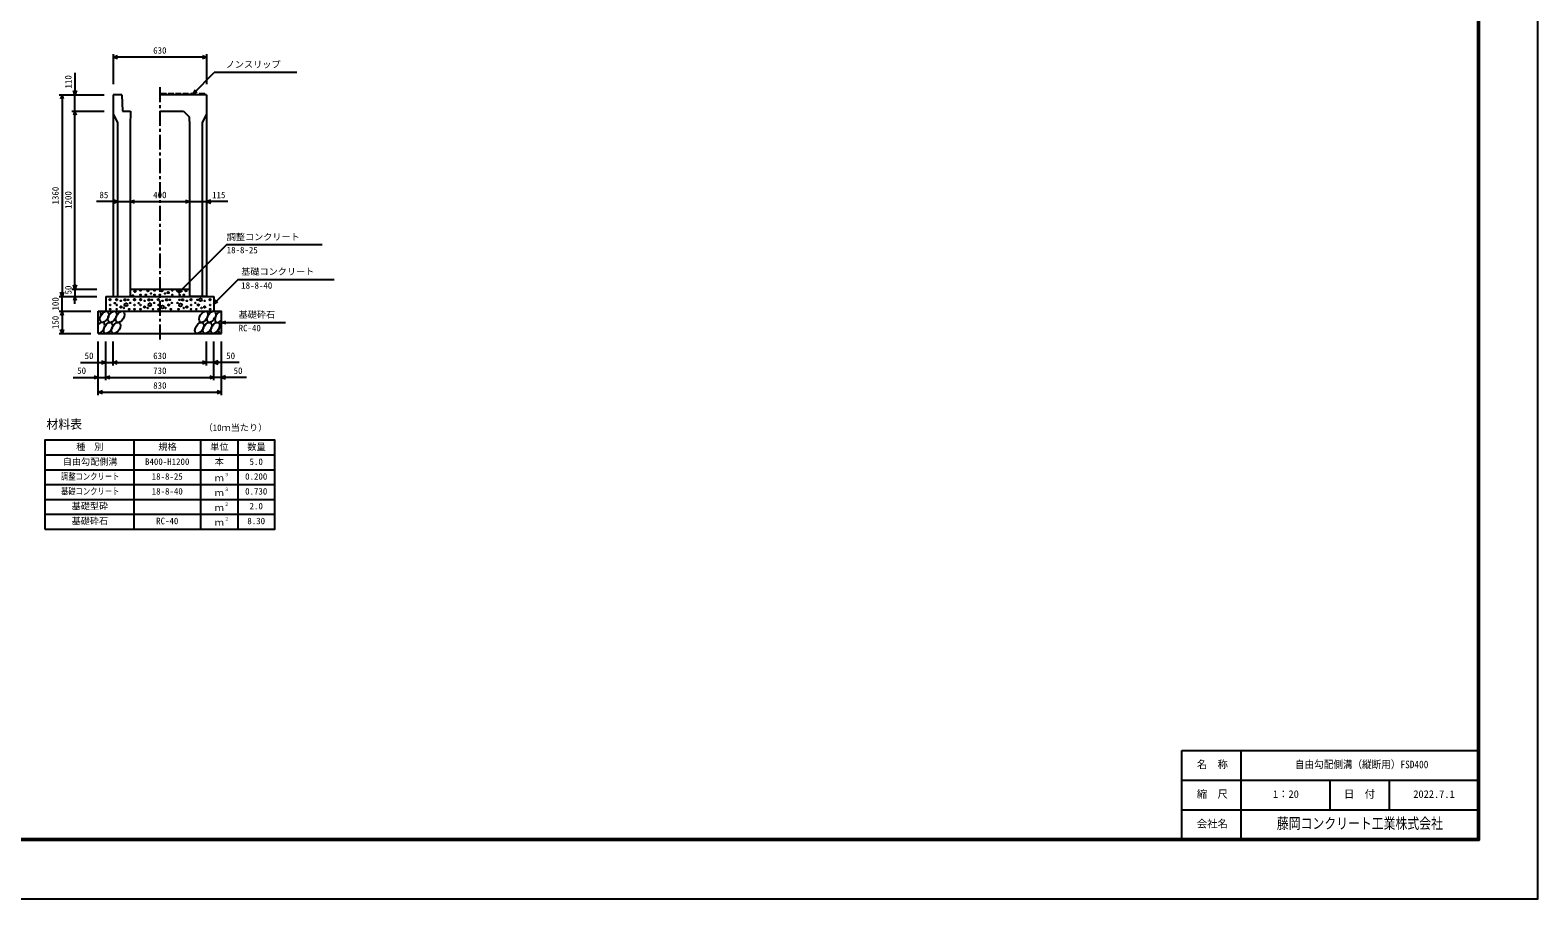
# Model space of a CAD drawing. Units: millimetres, scale not verified. Extents: x -16800 to 16800, y -5940 to 5940.
# Drawn here: x 6632 to 16800, y -5940 to -84 of the extents above; entities that cross this region are included whole.
import ezdxf
from ezdxf.enums import TextEntityAlignment as Align

# ---------------------------------------------------------------- set-up
doc = ezdxf.new("R2010")
doc.units = ezdxf.units.MM
doc.header["$LTSCALE"] = 20
doc.header["$PDMODE"] = 32
doc.header["$PDSIZE"] = 10
doc.linetypes.add('CHAIN1', pattern=[8, 5, -1, 1, -1])
for name, color, linetype, lineweight in [('0-0_DIM', 7, 'Continuous', 25), ('0-1_Defpoints', 5, 'Continuous', 25), ('0-2_HATCH', 6, 'Continuous', 25), ('0-3_HYO', 3, 'Continuous', 25), ('0-4_HYO2', 4, 'Continuous', 25), ('0-5_OUTLINE', 3, 'Continuous', 25), ('0-6_TXT', 7, 'Continuous', 25), ('0-7_WAKU', 3, 'Continuous', 25), ('0-8_WAKU-LINE', 7, 'Continuous', 25)]:
    doc.layers.add(name, color=color, linetype=linetype, lineweight=lineweight)
doc.layers.add('0-9_WAKU-TXT', color=7, linetype='Continuous')
doc.layers.add('0-A__0-0_', color=4, linetype='Continuous')
doc.styles.add('ＭＳ ゴシック', font='')
doc.styles.get('ＭＳ ゴシック').set_extended_font_data('MS Gothic')

msp = doc.modelspace()

# ---------------------------------------------------------------- linework, layer by layer
at = {"layer": '0-0_DIM'}
for p, q in [((7191.78, -245.58), (7191.78, -447.32)), ((7821.78, -265.58), (7191.78, -265.58)), ((7821.78, -245.58), (7821.78, -447.32)), ((6934.25, -371.63), (6934.25, -518.79)), ((7731.78, -512.29), (7874, -370.08)), ((8430.88, -370.08), (7874, -370.08)), ((7731.78, -512.29), (7746.78, -486.31)), ((7731.78, -512.29), (7757.76, -497.29)), ((6827.58, -518.79), (7130.91, -518.79)), ((6847.58, -518.79), (6847.58, -1878.79)), ((6934.25, -628.79), (6934.25, -518.79)), ((6914.25, -628.79), (7130.91, -628.79)), ((6934.25, -1828.79), (6934.25, -628.79)), ((7221.78, -1239.58), (7080.6, -1239.58)), ((7221.78, -1239.58), (7306.78, -1239.58)), ((7306.78, -1239.58), (7706.78, -1239.58)), ((7706.78, -1239.58), (7821.78, -1239.58)), ((7966.25, -1239.58), (7821.78, -1239.58)), ((6914.25, -1828.79), (7080.91, -1828.79)), ((6934.25, -1828.79), (6934.25, -1878.79)), ((7633.1, -1853.79), (7648.1, -1827.81)), ((8035.44, -1765.13), (7871.78, -1928.79)), ((8035.44, -1765.13), (8682.31, -1765.13)), ((6827.58, -1878.79), (7080.91, -1878.79)), ((6847.58, -1978.79), (6847.58, -1878.79)), ((6934.25, -1928.79), (6934.25, -1878.79)), ((7633.1, -1853.79), (7659.08, -1838.79)), ((7871.78, -1928.79), (7886.78, -1902.81)), ((7871.78, -1928.79), (7897.76, -1913.79)), ((6827.58, -1978.79), (7041.78, -1978.79)), ((6847.58, -1978.79), (6847.58, -2128.79)), ((6827.58, -2128.79), (7041.78, -2128.79)), ((7921.78, -2053.79), (7950.76, -2046.02)), ((7921.78, -2053.79), (8355.1, -2053.79)), ((7921.78, -2053.79), (7950.76, -2061.55)), ((7091.78, -2544.3), (7091.78, -2181.96)), ((7141.78, -2444.3), (7141.78, -2181.96)), ((7191.78, -2344.3), (7191.78, -2181.96)), ((7821.78, -2344.3), (7821.78, -2181.96)), ((7871.78, -2444.3), (7871.78, -2181.96)), ((7921.78, -2544.3), (7921.78, -2181.96)), ((6971.78, -2324.3), (7191.78, -2324.3)), ((7191.78, -2324.3), (7821.78, -2324.3)), ((8041.78, -2324.3), (7821.78, -2324.3)), ((6921.78, -2424.3), (7141.78, -2424.3)), ((7141.78, -2424.3), (7871.78, -2424.3)), ((8091.78, -2424.3), (7871.78, -2424.3)), ((7091.78, -2524.3), (7921.78, -2524.3))]:
    msp.add_line(p, q, dxfattribs=at)
at = {"layer": '0-0_DIM', "linetype": 'CHAIN1'}
msp.add_line((7506.78, -468.79), (7506.78, -2178.79), dxfattribs=at)
at = {"layer": '0-0_DIM'}
for points in [[(7220.01, -275.84), (7191.82, -265.58), (7220.01, -255.32)], [(7793.63, -255.32), (7821.82, -265.58), (7793.63, -275.84)], [(6944.51, -490.6), (6934.25, -518.79), (6923.99, -490.6)], [(6857.84, -546.98), (6847.58, -518.79), (6837.32, -546.98)], [(6944.51, -656.98), (6934.25, -628.79), (6923.99, -656.98)], [(7193.59, -1249.84), (7221.78, -1239.58), (7193.59, -1229.32)], [(7334.97, -1249.84), (7306.78, -1239.58), (7334.97, -1229.32)], [(7678.59, -1229.32), (7706.78, -1239.58), (7678.59, -1249.84)], [(7849.97, -1229.32), (7821.78, -1239.58), (7849.97, -1249.84)], [(7633.1, -1853.79), (7957.57, -1529.32), (8601.12, -1529.32)], [(6944.51, -1800.6), (6934.25, -1828.79), (6923.99, -1800.6)], [(6857.84, -1850.6), (6847.58, -1878.79), (6837.32, -1850.6)], [(6944.51, -1906.98), (6934.25, -1878.79), (6923.99, -1906.98)], [(6857.84, -2006.98), (6847.58, -1978.79), (6837.32, -2006.98)], [(6857.84, -2100.6), (6847.58, -2128.79), (6837.32, -2100.6)], [(7113.59, -2314.04), (7141.78, -2324.3), (7113.59, -2334.56)], [(7219.97, -2334.56), (7191.78, -2324.3), (7219.97, -2314.04)], [(7793.59, -2314.04), (7821.78, -2324.3), (7793.59, -2334.56)], [(7899.97, -2314.04), (7871.78, -2324.3), (7899.97, -2334.56)], [(7063.59, -2414.04), (7091.78, -2424.3), (7063.59, -2434.56)], [(7169.97, -2434.56), (7141.78, -2424.3), (7169.97, -2414.04)], [(7843.59, -2414.04), (7871.78, -2424.3), (7843.59, -2434.56)], [(7949.97, -2414.04), (7921.78, -2424.3), (7949.97, -2434.56)], [(7119.97, -2534.56), (7091.78, -2524.3), (7119.97, -2514.04)], [(7893.59, -2514.04), (7921.78, -2524.3), (7893.59, -2534.56)]]:
    msp.add_lwpolyline(points, dxfattribs=at)
at = {"layer": '0-1_Defpoints'}
msp.add_lwpolyline([(0, -5940), (16800, -5940), (16800, 5940), (0, 5940)], close=True, dxfattribs=at)
at = {"layer": '0-2_HATCH'}
for p, q in [((7512.78, -512.29), (7511.78, -518.79)), ((7550.78, -512.29), (7512.78, -512.29)), ((7550.78, -512.29), (7551.78, -518.79)), ((7562.78, -512.29), (7561.78, -518.79)), ((7600.78, -512.29), (7562.78, -512.29)), ((7600.78, -512.29), (7601.78, -518.79)), ((7612.78, -512.29), (7611.78, -518.79)), ((7650.78, -512.29), (7612.78, -512.29)), ((7650.78, -512.29), (7651.78, -518.79)), ((7662.78, -512.29), (7661.78, -518.79)), ((7700.78, -512.29), (7662.78, -512.29)), ((7700.78, -512.29), (7701.78, -518.79)), ((7712.78, -512.29), (7711.78, -518.79)), ((7750.78, -512.29), (7712.78, -512.29)), ((7750.78, -512.29), (7751.78, -518.79)), ((7772.78, -512.29), (7771.78, -518.79)), ((7810.78, -512.29), (7772.78, -512.29)), ((7810.78, -512.29), (7811.78, -518.79))]:
    msp.add_line(p, q, dxfattribs=at)
for centre, radius in [((7171.11, -1900.74), 5), ((7203.43, -1923.53), 2.5), ((7215.85, -1900.74), 5), ((7243.89, -1908.61), 2.5), ((7271.92, -1901.61), 5), ((7278.46, -1934.62), 10), ((7292.95, -1901.61), 2.5), ((7306.97, -1922.62), 2.5), ((7324.8, -1872.55), 2.5), ((7335.85, -1900.74), 5), ((7338.82, -1844.53), 5), ((7364.33, -1923.53), 2.5), ((7376.75, -1900.74), 5), ((7376.28, -1839.48), 2.5), ((7376.28, -1867.49), 2.5), ((7404.79, -1908.61), 2.5), ((7412.17, -1867.49), 2.5), ((7426.19, -1839.48), 5), ((7432.82, -1901.61), 5), ((7439.36, -1934.62), 10), ((7447.21, -1859.61), 2.5), ((7453.86, -1901.61), 2.5), ((7467.87, -1922.62), 2.5), ((7470.75, -1839.48), 2.5), ((7470.75, -1867.49), 2.5), ((7496.75, -1900.74), 5), ((7506.64, -1867.49), 2.5), ((7520.66, -1839.48), 5), ((7524.79, -1908.61), 2.5), ((7541.69, -1859.61), 2.5), ((7552.82, -1901.61), 5), ((7562.71, -1852.61), 5), ((7566.84, -1936.63), 5), ((7573.86, -1901.61), 2.5), ((7587.87, -1922.62), 2.5), ((7590.75, -1839.48), 2.5), ((7590.75, -1867.49), 2.5), ((7625.92, -1839.76), 5), ((7625.69, -1922.62), 2.5), ((7646.72, -1936.63), 10), ((7639.71, -1901.61), 2.5), ((7639.94, -1867.77), 2.5), ((7660.74, -1901.61), 5), ((7668.59, -1867.49), 2.5), ((7682.61, -1839.48), 5), ((7688.78, -1908.61), 2.5), ((7716.82, -1900.74), 5), ((7745.69, -1922.62), 2.5), ((7759.71, -1901.61), 2.5), ((7766.72, -1936.63), 5), ((7780.74, -1901.61), 10), ((7808.78, -1908.61), 2.5), ((7845.76, -1900.74), 5), ((7171.11, -1936.63), 2.5), ((7171.11, -1964.64), 2.5), ((7215.85, -1936.63), 2.5), ((7215.85, -1964.64), 2.5), ((7243.89, -1949.76), 5), ((7264.91, -1956.76), 2.5), ((7299.96, -1964.64), 2.5), ((7335.85, -1936.63), 2.5), ((7335.85, -1964.64), 2.5), ((7376.75, -1936.63), 2.5), ((7376.75, -1964.64), 2.5), ((7404.79, -1949.76), 5), ((7425.82, -1956.76), 2.5), ((7460.86, -1964.64), 2.5), ((7496.75, -1936.63), 2.5), ((7496.75, -1964.64), 2.5), ((7524.79, -1949.76), 10), ((7545.82, -1956.76), 2.5), ((7580.86, -1964.64), 2.5), ((7632.7, -1964.64), 2.5), ((7667.75, -1956.76), 2.5), ((7688.78, -1949.76), 5), ((7716.82, -1936.63), 2.5), ((7716.82, -1964.64), 2.5), ((7752.7, -1964.64), 2.5), ((7787.75, -1956.76), 2.5), ((7808.78, -1949.76), 5), ((7845.76, -1936.63), 2.5), ((7845.76, -1964.64), 2.5)]:
    msp.add_circle(centre, radius, dxfattribs=at)
for centre, start_param, end_param in [((7079.42, -2016.3), 4.385593, 6.67454438), ((7907.92, -2016.3), 0.33577149, 4.44118059), ((7104.74, -2091.29), 3.51114638, 7.548991), ((7933.25, -2091.29), 1.2110787, 3.56587337)]:
    msp.add_ellipse(centre, major_axis=(21.81, 35.31), ratio=0.5792, start_param=start_param, end_param=end_param, dxfattribs=at)
for centre in [(7132.63, -2016.3), (7185.84, -2016.3), (7239.05, -2016.3), (7801.51, -2016.3), (7854.72, -2016.3), (7157.95, -2091.29), (7211.16, -2091.29), (7773.62, -2091.29), (7826.83, -2091.29), (7880.04, -2091.29)]:
    msp.add_ellipse(centre, major_axis=(21.81, 35.31), ratio=0.5792, dxfattribs=at)
at = {"layer": '0-3_HYO'}
for p, q in [((6731.78, -2947.75), (8281.78, -2947.75)), ((7331.78, -2847.75), (7331.78, -3447.75)), ((7781.78, -2847.75), (7781.78, -3447.75)), ((8031.78, -2847.75), (8031.78, -3447.75))]:
    msp.add_line(p, q, dxfattribs=at)
msp.add_lwpolyline([(6731.78, -3447.75), (8281.78, -3447.75), (8281.78, -2847.75), (6731.78, -2847.75)], close=True, dxfattribs=at)
at = {"layer": '0-4_HYO2'}
for p, q in [((6731.78, -3047.75), (8281.78, -3047.75)), ((6731.78, -3147.75), (8281.78, -3147.75)), ((6731.78, -3247.75), (8281.78, -3247.75)), ((6731.78, -3347.75), (8281.78, -3347.75))]:
    msp.add_line(p, q, dxfattribs=at)
at = {"layer": '0-5_OUTLINE'}
for p, q in [((7191.78, -518.79), (7191.78, -1878.79)), ((7249.28, -518.79), (7191.78, -518.79)), ((7249.28, -518.79), (7254.28, -628.79)), ((7821.78, -518.79), (7506.78, -518.79)), ((7821.78, -518.79), (7821.78, -1878.79)), ((7254.28, -628.79), (7309.28, -628.79)), ((7309.28, -628.79), (7306.78, -728.79)), ((7506.78, -628.79), (7666.78, -628.79)), ((7666.78, -628.79), (7705.24, -667.25)), ((7705.24, -667.25), (7706.78, -728.79)), ((7821.78, -648.79), (7791.78, -708.79)), ((7791.78, -708.79), (7791.78, -1878.79)), ((7306.78, -728.79), (7306.78, -1878.79)), ((7706.78, -728.79), (7706.78, -1878.79)), ((7306.78, -1828.79), (7706.78, -1828.79)), ((7141.78, -1878.79), (7141.78, -1978.79)), ((7141.78, -1878.79), (7871.78, -1878.79)), ((7191.78, -1878.79), (7306.78, -1878.79)), ((7821.78, -1878.79), (7706.78, -1878.79)), ((7871.78, -1878.79), (7871.78, -1978.79)), ((7091.78, -2128.79), (7091.78, -1978.79)), ((7091.78, -1978.79), (7921.78, -1978.79)), ((7921.78, -2128.79), (7921.78, -1978.79)), ((7091.78, -2128.79), (7921.78, -2128.79))]:
    msp.add_line(p, q, dxfattribs=at)
msp.add_lwpolyline([(7191.78, -648.79), (7221.78, -708.79), (7221.78, -1878.79)], dxfattribs=at)
at = {"layer": '0-7_WAKU'}
for p, q in [((14400, -4940), (16400, -4940)), ((14400, -5540), (14400, -4940))]:
    msp.add_line(p, q, dxfattribs=at)
at = {"layer": '0-7_WAKU', "lineweight": 50}
msp.add_lwpolyline([(400, -5540), (16400, -5540), (16400, 5540), (400, 5540)], close=True, dxfattribs=at)
at = {"layer": '0-8_WAKU-LINE'}
for p, q in [((14800, -5540), (14800, -4940)), ((14400, -5140), (16400, -5140)), ((15400, -5340), (15400, -5140)), ((15800, -5340), (15800, -5140)), ((14400, -5340), (16400, -5340))]:
    msp.add_line(p, q, dxfattribs=at)
at = {"layer": '0-A__0-0_'}
msp.add_point((7876.78, -2028.79), dxfattribs=at)

# ---------------------------------------------------------------- texts
at = {"layer": '0-0_DIM', "style": 'ＭＳ ゴシック'}
for s, p in [('630', (7461.78, -255.58)), ('ノンスリップ', (7951.3, -349.9)), ('85', (7099.63, -1229.58)), ('400', (7461.78, -1229.58)), ('115', (7859.15, -1229.58)), ('調整コンクリート', (7957.57, -1512.9)), ('18-8-25', (7957.57, -1601.18)), ('基礎コンクリート', (8055.44, -1746.4)), ('18-8-40', (8055.44, -1840.21)), ('基礎砕石', (8038.1, -2036.62)), ('RC-40', (8038.1, -2127.31)), ('50', (6999.34, -2314.3)), ('630', (7461.78, -2314.3)), ('50', (7954.22, -2314.3)), ('50', (6949.34, -2414.3)), ('730', (7461.78, -2414.3)), ('50', (8004.22, -2414.3)), ('830', (7461.78, -2514.3))]:
    msp.add_text(s, height=43.99, dxfattribs=at).set_placement(p, align=Align.BOTTOM_LEFT)
for s, p in [('110', (6924.25, -476.7)), ('1360', (6837.58, -1258.79)), ('1200', (6924.25, -1288.79)), ('50', (6924.25, -1865.46)), ('100', (6837.58, -1973.79)), ('150', (6837.58, -2098.79))]:
    msp.add_text(s, height=43.99, rotation=90, dxfattribs=at).set_placement(p, align=Align.BOTTOM_LEFT)
at = {"layer": '0-6_TXT', "style": 'ＭＳ ゴシック'}
for s, height, p in [('材料表', 58.65, (6741.78, -2787.75)), ('（10ｍ当たり）', 43.99, (7801.78, -2798.75)), ('種\u3000別', 43.99, (6941.78, -2927.75)), ('規格', 43.99, (7496.78, -2927.75)), ('単位', 43.99, (7846.78, -2927.75)), ('数量', 43.99, (8096.78, -2927.75)), ('自由勾配側溝', 43.99, (6851.78, -3027.75)), ('B400-H1200', 43.99, (7406.78, -3027.75)), ('本', 43.99, (7876.78, -3027.75)), ('5.0', 43.99, (8111.78, -3027.75)), ('18-8-25', 43.99, (7451.78, -3127.75)), ('ｍ', 43.99, (7876.78, -3137.75)), ('３', 21.99, (7942.33, -3097.38)), ('0.200', 43.99, (8081.78, -3127.75)), ('18-8-40', 43.99, (7451.78, -3227.75)), ('ｍ', 43.99, (7876.78, -3237.75)), ('３', 21.99, (7942.33, -3197.38)), ('0.730', 43.99, (8081.78, -3227.75)), ('基礎型砕', 43.99, (6911.78, -3327.75)), ('ｍ', 43.99, (7876.78, -3337.75)), ('２', 21.99, (7942.33, -3297.38)), ('2.0', 43.99, (8111.78, -3327.75)), ('基礎砕石', 43.99, (6911.78, -3427.75)), ('RC-40', 43.99, (7481.78, -3427.75)), ('ｍ', 43.99, (7876.78, -3437.75)), ('２', 21.99, (7942.33, -3397.38)), ('8.30', 43.99, (8096.78, -3427.75))]:
    msp.add_text(s, height=height, dxfattribs=at).set_placement(p, align=Align.BOTTOM_LEFT)
at = {"layer": '0-6_TXT', "style": 'ＭＳ ゴシック', "width": 0.8}
for s, p in [('調整コンクリート', (6839.78, -3127.75)), ('基礎コンクリート', (6839.78, -3227.75))]:
    msp.add_text(s, height=43.99, dxfattribs=at).set_placement(p, align=Align.BOTTOM_LEFT)
at = {"layer": '0-9_WAKU-TXT', "style": 'ＭＳ ゴシック'}
for s, p in [('名\u3000称', (14499.9, -5075)), ('縮\u3000尺', (14499.9, -5275)), ('1：20', (15013.5, -5275)), ('日\u3000付', (15491.89, -5275)), ('2022.7.1', (15960, -5275)), ('会社名', (14499.9, -5475))]:
    msp.add_text(s, height=51.32, dxfattribs=at).set_placement(p, align=Align.BOTTOM_LEFT)
for s, height, width, p in [('自由勾配側溝（縦断用）FSD400', 51.32, 0.9, (15162, -5075)), ('藤岡コンクリート工業株式会社', 73.31, 0.8, (15040, -5490))]:
    msp.add_text(s, height=height, dxfattribs=dict(at, width=width)).set_placement(p, align=Align.BOTTOM_LEFT)

doc.saveas('drawing.dxf')
